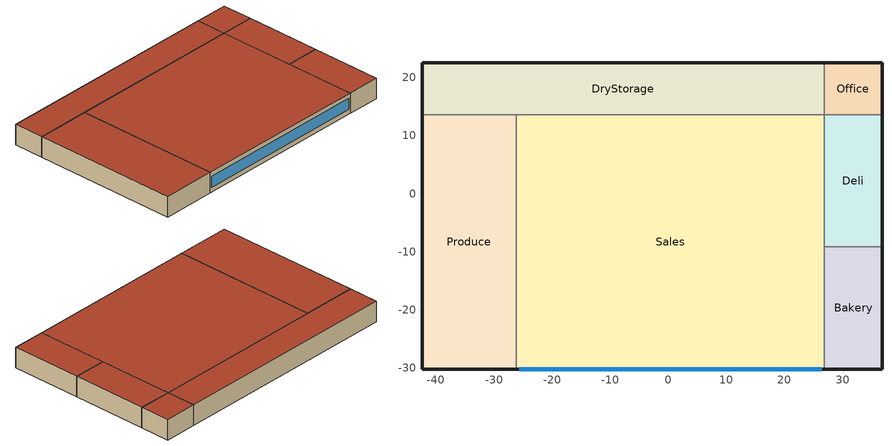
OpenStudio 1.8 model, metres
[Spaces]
Sales
 floor ground (ext-slab): 26.89,13.58 26.89,-30.24 -26.17,-30.24 -26.17,13.58 z0
 wall outside (Mass Non-res Ext Wall): -26.17,-30.24 26.89,-30.24 z0:6.1
 wall to Deli (int-walls): 26.89,-9.13 26.89,13.58 z0:6.1
 wall to Produce (int-walls): -26.17,13.58 -26.17,-30.24 z0:6.1
 wall to DryStorage (int-walls): 26.89,13.58 -26.17,13.58 z0:6.1
 wall to Bakery (int-walls): 26.89,-30.24 26.89,-9.13 z0:6.1
 window (Window Non-res Fixed): -25.69,-30.24 26.41,-30.24 z1.37:4.73
 roof outside (IEAD Non-res Roof): 26.89,-30.24 26.89,13.58 -26.17,13.58 -26.17,-30.24 z6.1
Deli
 floor ground (ext-slab): 36.79,13.58 36.79,-9.13 26.89,-9.13 26.89,13.58 z0
 wall outside (Mass Non-res Ext Wall): 36.79,-9.13 36.79,13.58 z0:6.1
 wall to Office (int-walls): 36.79,13.58 26.89,13.58 z0:6.1
 wall to Bakery (int-walls): 26.89,-9.13 36.79,-9.13 z0:6.1
 roof outside (IEAD Non-res Roof): 36.79,-9.13 36.79,13.58 26.89,13.58 26.89,-9.13 z6.1
DryStorage
 floor ground (ext-slab): 26.89,22.55 26.89,13.58 -42.4,13.58 -42.4,22.55 z0
 wall outside (Mass Non-res Ext Wall): 26.89,22.55 -42.4,22.55 -42.4,13.58 z0:6.1
 wall to Produce (int-walls): -42.4,13.58 -26.17,13.58 z0:6.1
 wall to Office (int-walls): 26.89,13.58 26.89,22.55 z0:6.1
 roof outside (IEAD Non-res Roof): 26.89,13.58 26.89,22.55 -42.4,22.55 -42.4,13.58 z6.1
Office
 floor ground (ext-slab): 36.79,22.55 36.79,13.58 26.89,13.58 26.89,22.55 z0
 wall outside (Mass Non-res Ext Wall): 36.79,13.58 36.79,22.55 26.89,22.55 z0:6.1
 roof outside (IEAD Non-res Roof): 36.79,13.58 36.79,22.55 26.89,22.55 26.89,13.58 z6.1
Bakery
 floor ground (ext-slab): 36.79,-9.13 36.79,-30.24 26.89,-30.24 26.89,-9.13 z0
 wall outside (Mass Non-res Ext Wall): 26.89,-30.24 36.79,-30.24 36.79,-9.13 z0:6.1
 roof outside (IEAD Non-res Roof): 36.79,-30.24 36.79,-9.13 26.89,-9.13 26.89,-30.24 z6.1
Produce
 floor ground (ext-slab): -26.17,13.58 -26.17,-30.24 -42.4,-30.24 -42.4,13.58 z0
 wall outside (Mass Non-res Ext Wall): -42.4,13.58 -42.4,-30.24 -26.17,-30.24 z0:6.1
 roof outside (IEAD Non-res Roof): -26.17,-30.24 -26.17,13.58 -42.4,13.58 -42.4,-30.24 z6.1
[Site]
USA IL-CHICAGO-OHARE: Latitude {deg}=41.77; Longitude {deg}=-87.75; Time Zone {hr}=-6; Elevation {m}=190; Terrain=City
[Building]
SuperMarket: North Axis {deg}=0
[SizingPeriod:DesignDay] Barometric Pressure {Pa}=99063; Rain Indicator=0; Snow Indicator=0; Day of Month=21; Daylight Saving Time Indicator=0; Humidity Indicating Type=Wetbulb; Solar Model Indicator=ASHRAEClearSky
Name | Maximum Dry-Bulb Temperature {C} | Daily Dry-Bulb Temperature Range {deltaC} | Humidity Indicating Conditions at Maximum Dry-Bulb {BasedOnField A3} | Wind Speed {m/s} | Wind Direction {deg} | Sky Clearness | Month | Day Type
CHICAGO Ann Clg .4% Condns WB=>MDB | 31.2 | 10.7 | 25.5 | 5.3 | 230 | 1 | 7 | SummerDesignDay
CHICAGO Ann Htg 99.6% Condns DB | -20.6 | 0 | -20.6 | 4.9 | 270 | 0 | 1 | WinterDesignDay
[Construction]
ext-slab: HW CONCRETE
int-walls: 1/2IN Gypsum, 1/2IN Gypsum
IEAD Non-res Roof: Roof Membrane, IEAD NonRes Roof Insulation, Metal Decking
InteriorFurnishings: Std Wood 6inch
Mass Non-res Ext Wall: 1IN Stucco, 8IN CONCRETE HW, Mass NonRes Wall Insulation, 1/2IN Gypsum
Window Non-res Fixed: NonRes Fixed Assembly Window
[Material] Thermal Absorptance=0.9
Name | Roughness | Thickness {m} | Conductivity {W/m-K} | Density {kg/m3} | Specific Heat {J/kg-K} | Solar Absorptance | Visible Absorptance
HW CONCRETE | Rough | 0.1016 | 1.311 | 2240 | 836.8 | 0.7 | 0.7
1/2IN Gypsum | Smooth | 0.0127 | 0.16 | 784.9 | 830 | 0.92 | 0.92
Roof Membrane | VeryRough | 0.0095 | 0.16 | 1121.29 | 1460 | 0.7 | 0.7
IEAD NonRes Roof Insulation | MediumRough | 0.127339 | 0.049 | 265 | 836.8 | 0.7 | 0.7
Metal Decking | MediumSmooth | 0.0015 | 45.006 | 7680 | 418.4 | 0.7 | 0.3
Std Wood 6inch | MediumSmooth | 0.15 | 0.12 | 540 | 1210 | 0.7 | 0.7
1IN Stucco | Smooth | 0.0253 | 0.6918 | 1858 | 837 | 0.92 | 0.92
8IN CONCRETE HW | Rough | 0.2032 | 1.311 | 2240 | 836.8 | 0.7 | 0.7
Mass NonRes Wall Insulation | MediumRough | 0.0495495 | 0.049 | 265 | 836.8 | 0.7 | 0.7
[WindowMaterial:SimpleGlazingSystem]
NonRes Fixed Assembly Window: U-Factor {W/m2-K}=3.23646; Solar Heat Gain Coefficient=0.39
[Lights:Definition] Design Level Calculation Method=Watts/Area
Name | Watts per Space Floor Area {W/m2} | Fraction Radiant | Fraction Visible | Return Air Fraction | Return Air Fraction Calculated from Plenum Temperature
DryStorage_Lights Definition | 8.61 | 0.7 | 0.2 | 0 | No
Produce_Lights Definition; Bakery_Lights Definition; Deli_Lights Definition; Sales_Lights Definition | 18.29 | 0.7 | 0.2 | 0 | No
Office_Lights Definition | 11.84 | 0.7 | 0.2 | 0 | No
NECB-Office - enclosed-sched-A-lights-def | 11.9
NECB-Storage area-sched-E-lights-def | 6.8
NECB-Retail - sales-sched-C-lights-def | 18.1
[Lights]
Name | Lights Definition | Space or SpaceType | Schedule | Fraction Replaceable | Multiplier
DryStorage_Lights | DryStorage_Lights Definition | DryStorage | BLDG_LIGHT_SCH | 1
Produce_Lights | Produce_Lights Definition | Produce | BLDG_LIGHT_SCH | 1
Bakery_Lights | Bakery_Lights Definition | Bakery | BLDG_LIGHT_SCH | 1
Deli_Lights | Deli_Lights Definition | Deli | BLDG_LIGHT_SCH | 1
Sales_Lights | Sales_Lights Definition | Sales | BLDG_LIGHT_SCH | 1
Office_Lights | Office_Lights Definition | Office | BLDG_LIGHT_SCH | 1
NECB-Office - enclosed-sched-A-lights | NECB-Office - enclosed-sched-A-lights-def | NECB-Office - enclosed |  |  | 1
NECB-Storage area-sched-E-lights | NECB-Storage area-sched-E-lights-def | NECB-Storage area |  |  | 1
NECB-Retail - sales-sched-C-lights | NECB-Retail - sales-sched-C-lights-def | NECB-Retail - sales |  |  | 1
[Space] Building Story=1; Part of Total Floor Area=Yes
Name | Space Type | Thermal Zone | Design Specification Outdoor Air Object
DryStorage | NECB-Storage area | Sys-3 Flr-1 Sch-E HPlcmt-north | SZ DSOA DryStorage
Sales | NECB-Retail - sales | Sys-3 Flr-1 Sch-C HPlcmt-south | SZ DSOA Sales
Office | NECB-Office - enclosed | Sys-3 Flr-1 Sch-A HPlcmt-north | SZ DSOA Office
Deli | NECB-Retail - sales | Sys-3 Flr-1 Sch-C HPlcmt-east | SZ DSOA Deli
Bakery | NECB-Retail - sales | Sys-3 Flr-1 Sch-C HPlcmt-east | SZ DSOA Bakery
Produce | NECB-Retail - sales | Sys-3 Flr-1 Sch-C HPlcmt-west | SZ DSOA Produce
[DesignSpecification:OutdoorAir]
Name | Outdoor Air Flow per Floor Area {m3/s-m2} | Outdoor Air Flow per Person {m3/s-person} | Outdoor Air Method | Outdoor Air Flow Rate {m3/s} | Outdoor Air Flow Air Changes per Hour {1/hr} | Outdoor Air Flow Rate Fraction Schedule
SZ DSOA Sales; SZ DSOA Bakery; SZ DSOA Deli; SZ DSOA Produce | 0.0015
SZ DSOA Office |  | 0.01
SZ DSOA DryStorage | 0.00075
NECB-Office - enclosed-sched-A-oa | 0 | 0.00864102 | Maximum | 0 | 0 | FRACTION_ALWAYS_ON
NECB-Storage area-sched-E-oa | 0 | 0.0355807 | Maximum | 0 | 0 | FRACTION_ALWAYS_ON
NECB-Retail - sales-sched-C-oa | 0 | 0.0354536 | Maximum | 0 | 0 | FRACTION_ALWAYS_ON
[GasEquipment:Definition] Design Level Calculation Method=EquipmentLevel; Fraction Latent=0; Fraction Radiant=0.5; Fraction Lost=0
Name | Design Level {W}
Deli_MiscGas_Equip Definition | 6053
Bakery_MiscGas_Equip Definition | 5622
[GasEquipment] Schedule=BLDG_EQUIP_SCH
Name | Gas Equipment Definition | Space or SpaceType
Deli_MiscGas_Equip | Deli_MiscGas_Equip Definition | Deli
Bakery_MiscGas_Equip | Bakery_MiscGas_Equip Definition | Bakery
[InternalMass:Definition] Construction=InteriorFurnishings; Design Level Calculation Method=SurfaceArea
Name | Surface Area {m2}
Bakery Internal Mass Definition | 418.0818
Office Internal Mass Definition | 177.6835
DryStorage Internal Mass Definition | 1243.78
Sales Internal Mass Definition | 4649.88
Produce Internal Mass Definition | 1422.73
Deli Internal Mass Definition | 449.4372
[InternalMass]
Name | Internal Mass Definition | Space or SpaceType
Bakery Internal Mass | Bakery Internal Mass Definition | Bakery
Office Internal Mass | Office Internal Mass Definition | Office
DryStorage Internal Mass | DryStorage Internal Mass Definition | DryStorage
Sales Internal Mass | Sales Internal Mass Definition | Sales
Produce Internal Mass | Produce Internal Mass Definition | Produce
Deli Internal Mass | Deli Internal Mass Definition | Deli
[People:Definition] Number of People Calculation Method=Area/Person; Fraction Radiant=0.3
Name | Space Floor Area per Person {m2/person} | Enable ASHRAE 55 Comfort Warnings | Mean Radiant Temperature Calculation Type
Office People Definition | 18.58 | No | ZoneAveraged
Produce People Definition; Deli People Definition; Sales People Definition; Bakery People Definition | 11.61 | No | ZoneAveraged
DryStorage People Definition | 27.87 | No | ZoneAveraged
NECB-Office - enclosed-sched-A-people-def | 20
NECB-Storage area-sched-E-people-def | 100
NECB-Retail - sales-sched-C-people-def | 30
[People]
Name | People Definition | Space or SpaceType | Number of People Schedule | Activity Level Schedule | Work Efficiency Schedule | Multiplier
Office People | Office People Definition | Office | BLDG_OCC_SCH | ACTIVITY_SCH | WORK_EFF_SCH
Produce People | Produce People Definition | Produce | BLDG_OCC_SCH | ACTIVITY_SCH | WORK_EFF_SCH
Deli People | Deli People Definition | Deli | BLDG_OCC_SCH | ACTIVITY_SCH | WORK_EFF_SCH
Sales People | Sales People Definition | Sales | BLDG_OCC_SCH | ACTIVITY_SCH | WORK_EFF_SCH
Bakery People | Bakery People Definition | Bakery | BLDG_OCC_SCH | ACTIVITY_SCH | WORK_EFF_SCH
DryStorage People | DryStorage People Definition | DryStorage | BLDG_OCC_SCH | ACTIVITY_SCH | WORK_EFF_SCH
NECB-Office - enclosed-sched-A-people | NECB-Office - enclosed-sched-A-people-def | NECB-Office - enclosed |  | activity 120W |  | 1
NECB-Storage area-sched-E-people | NECB-Storage area-sched-E-people-def | NECB-Storage area |  | activity 120W |  | 1
NECB-Retail - sales-sched-C-people | NECB-Retail - sales-sched-C-people-def | NECB-Retail - sales |  | activity 120W |  | 1
[ElectricEquipment:Definition]
Name | Design Level Calculation Method | Design Level {W} | Fraction Latent | Fraction Radiant | Fraction Lost | Watts per Space Floor Area {W/m2}
Bakery_MiscPlug_Equip Definition | EquipmentLevel | 11244 | 0 | 0.5 | 0
Produce_MiscPlug_Equip Definition; Sales_MiscPlug_Equip Definition | Watts/Area |  | 0 | 0.5 | 0 | 5.38
Office_MiscPlug_Equip Definition; DryStorage_MiscPlug_Equip Definition | Watts/Area |  | 0 | 0.5 | 0 | 8.07
Deli_MiscPlug_Equip Definition | EquipmentLevel | 12105 | 0 | 0.5 | 0
Deli_Exhaust_Fan Definition | EquipmentLevel | 524 | 0 | 0 | 1
NECB-Office - enclosed-sched-A-elec-def | Watts/Area |  |  |  |  | 7.5
NECB-Storage area-sched-E-elec-def | Watts/Area |  |  |  |  | 1
NECB-Retail - sales-sched-C-elec-def | Watts/Area |  |  |  |  | 2.5
[ElectricEquipment]
Name | Electric Equipment Definition | Space or SpaceType | Schedule | Multiplier
Bakery_MiscPlug_Equip | Bakery_MiscPlug_Equip Definition | Bakery | BLDG_EQUIP_SCH
Produce_MiscPlug_Equip | Produce_MiscPlug_Equip Definition | Produce | BLDG_EQUIP_SCH
Office_MiscPlug_Equip | Office_MiscPlug_Equip Definition | Office | BLDG_EQUIP_SCH
Sales_MiscPlug_Equip | Sales_MiscPlug_Equip Definition | Sales | BLDG_EQUIP_SCH
Deli_MiscPlug_Equip | Deli_MiscPlug_Equip Definition | Deli | BLDG_EQUIP_SCH
DryStorage_MiscPlug_Equip | DryStorage_MiscPlug_Equip Definition | DryStorage | BLDG_EQUIP_SCH
Deli_Exhaust_Fan | Deli_Exhaust_Fan Definition | Deli | Deli_Exhaust_SCH
NECB-Office - enclosed-sched-A-elec | NECB-Office - enclosed-sched-A-elec-def | NECB-Office - enclosed |  | 1
NECB-Storage area-sched-E-elec | NECB-Storage area-sched-E-elec-def | NECB-Storage area |  | 1
NECB-Retail - sales-sched-C-elec | NECB-Retail - sales-sched-C-elec-def | NECB-Retail - sales |  | 1
[SpaceInfiltration:DesignFlowRate] Design Flow Rate Calculation Method=Flow/ExteriorArea; Constant Term Coefficient=1; Temperature Term Coefficient=0; Velocity Term Coefficient=0; Velocity Squared Term Coefficient=0
Name | Space or SpaceType | Schedule | Flow per Exterior Surface Area {m3/s-m2}
DryStorage_Infiltration | DryStorage | INFIL_HALF_ON_SCH | 0.000302
Bakery_Infiltration | Bakery | INFIL_HALF_ON_SCH | 0.000302
Sales_Infiltration | Sales | INFIL_HALF_ON_SCH | 0.000302
Deli_Infiltration | Deli | INFIL_HALF_ON_SCH | 0.000302
Office_Infiltration | Office | INFIL_HALF_ON_SCH | 0.000302
Produce_Infiltration | Produce | INFIL_HALF_ON_SCH | 0.000302
NECB-Office - enclosed-sched-A-inf | NECB-Office - enclosed | FRACTION_ALWAYS_ON | 0.00025
NECB-Storage area-sched-E-inf | NECB-Storage area | FRACTION_ALWAYS_ON | 0.00025
NECB-Retail - sales-sched-C-inf | NECB-Retail - sales | FRACTION_ALWAYS_ON | 0.00025
[BuildingStory]
1
[DefaultScheduleSet] Infiltration Schedule=FRACTION_ALWAYS_ON
Name | Hours of Operation Schedule | Number of People Schedule | Lighting Schedule | Electric Equipment Schedule | Hot Water Equipment Schedule | Other Equipment Schedule
NECB-A | NECB-A-Fan | NECB-A-Occ | NECB-A-Ltg | NECB-A-Equ | NECB-A-HW | NECB-A-Proc
NECB-C | NECB-C-Fan | NECB-C-Occ | NECB-C-Ltg | NECB-C-Equ | NECB-C-HW | NECB-C-Proc
NECB-E | NECB-E-Fan | NECB-E-Occ | NECB-E-Ltg | NECB-E-Equ | NECB-E-HW | NECB-E-Proc
[ThermostatSetpoint:DualSetpoint]
Name | Heating Setpoint Temperature Schedule | Cooling Setpoint Temperature Schedule
NECB-A | NECB-A-Htg | NECB-A-Clg
NECB-C | NECB-C-Htg | NECB-C-Clg
NECB-E | NECB-E-Htg | NECB-E-Clg
[SpaceType]
Name | Default Schedule Set | Design Specification Outdoor Air Object
NECB-Office - enclosed | NECB-A | NECB-Office - enclosed-sched-A-oa
NECB-Storage area | NECB-E | NECB-Storage area-sched-E-oa
NECB-Retail - sales | NECB-C | NECB-Retail - sales-sched-C-oa
[HotWaterEquipment:Definition] Design Level Calculation Method=Watts/Area
Name | Watts per Space Floor Area {W/m2}
NECB-Office - enclosed-sched-A-dhw-def | 90
NECB-Storage area-sched-E-dhw-def | 300
NECB-Retail - sales-sched-C-dhw-def | 40
[HotWaterEquipment] Multiplier=1
Name | Hot Water Equipment Definition | Space or SpaceType
NECB-Office - enclosed-sched-A-dhw | NECB-Office - enclosed-sched-A-dhw-def | NECB-Office - enclosed
NECB-Storage area-sched-E-dhw | NECB-Storage area-sched-E-dhw-def | NECB-Storage area
NECB-Retail - sales-sched-C-dhw | NECB-Retail - sales-sched-C-dhw-def | NECB-Retail - sales
[ThermalZone] Use Ideal Air Loads=Yes
Name | Thermostat
Sys-3 Flr-1 Sch-C HPlcmt-east; Sys-3 Flr-1 Sch-C HPlcmt-west; Sys-3 Flr-1 Sch-C HPlcmt-south | NECB-C
Sys-3 Flr-1 Sch-E HPlcmt-north | NECB-E
Sys-3 Flr-1 Sch-A HPlcmt-north | NECB-A
[Sizing:Zone] Zone Cooling Design Supply Air Temperature {C}=14; Zone Heating Design Supply Air Temperature {C}=40; Zone Cooling Design Supply Air Humidity Ratio {kg-H2O/kg-air}=0.0085; Zone Heating Design Supply Air Humidity Ratio {kg-H2O/kg-air}=0.008; Cooling Design Air Flow Method=DesignDay; Heating Design Air Flow Method=DesignDay
Sys-3 Flr-1 Sch-C HPlcmt-east; Sys-3 Flr-1 Sch-C HPlcmt-west; Sys-3 Flr-1 Sch-C HPlcmt-south; Sys-3 Flr-1 Sch-E HPlcmt-north; Sys-3 Flr-1 Sch-A HPlcmt-north
[Schedule:Compact]
BLDG_LIGHT_SCH: Through: 12/31, For: Weekdays, Until: 06:00, 0.05, Until: 08:00, 0.2, Until: 09:00, 0.5, Until: 18:00, 0.9, Until: 20:00, 0.6, Until: 21:00, 0.5, Until: 22:00, 0.2, Until: 24:00, 0.05, For: Saturday, Until: 06:00, 0.05, Until: 08:00, 0.1, Until: 09:00, 0.3, Until: 10:00, 0.6, Until: 18:00, 0.9, Until: 19:00, 0.5, Until: 21:00, 0.3, Until: 22:00, 0.1, Until: 24:00, 0.05, For: SummerDesignDay, Until: 24:00, 1, For: WinterDesignDay, Until: 24:00, 0, For: Sunday Holidays AllOtherDays, Until: 06:00, 0.05, Until: 10:00, 0.1, Until: 12:00, 0.4, Until: 17:00, 0.6, Until: 18:00, 0.4, Until: 22:00, 0.2, Until: 24:00, 0.05
INFIL_HALF_ON_SCH: Through: 12/31, For: Weekdays SummerDesignDay, Until: 06:00, 1, Until: 22:00, 0.5, Until: 24:00, 1, For: Saturday, Until: 06:00, 1, Until: 22:00, 0.5, Until: 24:00, 1, For: WinterDesignDay, Until: 24:00, 1, For: Sunday Holidays AllOtherDays, Until: 08:00, 1, Until: 17:00, 0.5, Until: 24:00, 1
BLDG_EQUIP_SCH: Through: 12/31, For: Weekdays, Until: 06:00, 0.2, Until: 08:00, 0.4, Until: 09:00, 0.7, Until: 18:00, 0.9, Until: 20:00, 0.8, Until: 21:00, 0.7, Until: 22:00, 0.4, Until: 24:00, 0.2, For: Saturday, Until: 06:00, 0.15, Until: 08:00, 0.3, Until: 09:00, 0.5, Until: 10:00, 0.8, Until: 18:00, 0.9, Until: 19:00, 0.7, Until: 21:00, 0.5, Until: 22:00, 0.3, Until: 24:00, 0.15, For: SummerDesignDay, Until: 24:00, 1, For: WinterDesignDay, Until: 24:00, 0, For: Sunday Holidays AllOtherDays, Until: 06:00, 0.15, Until: 10:00, 0.3, Until: 12:00, 0.6, Until: 17:00, 0.8, Until: 18:00, 0.6, Until: 22:00, 0.4, Until: 24:00, 0.15
BLDG_OCC_SCH: Through: 12/31, For: Weekdays, Until: 06:00, 0, Until: 08:00, 0.1, Until: 09:00, 0.2, Until: 11:00, 0.5, Until: 15:00, 0.7, Until: 16:00, 0.8, Until: 17:00, 0.7, Until: 19:00, 0.5, Until: 22:00, 0.3, Until: 24:00, 0, For: SummerDesignDay, Until: 24:00, 1, For: Saturday, Until: 06:00, 0, Until: 08:00, 0.1, Until: 09:00, 0.2, Until: 10:00, 0.5, Until: 11:00, 0.6, Until: 17:00, 0.8, Until: 18:00, 0.6, Until: 21:00, 0.2, Until: 22:00, 0.1, Until: 24:00, 0, For: WinterDesignDay, Until: 24:00, 0, For: Sunday Holidays AllOtherDays, Until: 06:00, 0, Until: 10:00, 0.1, Until: 12:00, 0.2, Until: 17:00, 0.4, Until: 18:00, 0.2, Until: 22:00, 0.1, Until: 24:00, 0
ACTIVITY_SCH: Through: 12/31, For: AllDays, Until: 24:00, 120
WORK_EFF_SCH: Through: 12/31, For: AllDays, Until: 24:00, 0
Deli_Exhaust_SCH: Through: 12/31, For: WinterDesignDay SummerDesignDay, Until: 24:00, 1, For: AllOtherDays, Until: 06:00, 0, Until: 22:00, 1, Until: 24:00, 0
[Schedule:Ruleset]
Name | Default Day Schedule
FRACTION_ALWAYS_ON | Schedule Day 1
NECB-A-Occ | Schedule Day 2
NECB-A-Ltg | Schedule Day 3
NECB-A-Equ | Schedule Day 4
NECB-A-Fan | Schedule Day 5
NECB-A-Proc | Schedule Day 6
NECB-A-Clg | Schedule Day 7
NECB-A-Htg | Schedule Day 8
NECB-A-HW | Schedule Day 9
NECB-C-Occ | Schedule Day 18
NECB-C-Ltg | Schedule Day 19
NECB-C-Equ | Schedule Day 20
NECB-C-Fan | Schedule Day 21
NECB-C-Proc | Schedule Day 22
NECB-C-Clg | Schedule Day 23
NECB-C-Htg | Schedule Day 24
NECB-C-HW | Schedule Day 25
NECB-E-Occ | Schedule Day 34
NECB-E-Ltg | Schedule Day 35
NECB-E-Equ | Schedule Day 36
NECB-E-Fan | Schedule Day 37
NECB-E-Proc | Schedule Day 38
NECB-E-Clg | Schedule Day 39
NECB-E-Htg | Schedule Day 40
NECB-E-HW | Schedule Day 41
activity 120W | Schedule Day 74
[Schedule:Day]
Schedule Day 1; wkdFRACTION_ALWAYS_ON 1; satFRACTION_ALWAYS_ON 1; sunFRACTION_ALWAYS_ON 1: 1, 0, 1, 2, 0, 1, 3, 0, 1, 4, 0, 1, 5, 0, 1, 6, 0, 1, 7, 0, 1, 8, 0, 1, 9, 0, 1, 10, 0, 1, 11, 0, 1, 12, 0, 1, 13, 0, 1, 14, 0, 1, 15, 0, 1, 16, 0, 1, 17, 0, 1, 18, 0, 1, 19, 0, 1, 20, 0, 1, 21, 0, 1, 22, 0, 1, 23, 0, 1, 24, 0, 1
Schedule Day 2; wkdNECB-A-Occ 1: 1, 0, 0, 2, 0, 0, 3, 0, 0, 4, 0, 0, 5, 0, 0, 6, 0, 0, 7, 0, 0, 8, 0, 0.1, 9, 0, 0.7, 10, 0, 0.9, 11, 0, 0.9, 12, 0, 0.9, 13, 0, 0.5, 14, 0, 0.5, 15, 0, 0.9, 16, 0, 0.9, 17, 0, 0.9, 18, 0, 0.7, 19, 0, 0.3, 20, 0, 0.1, 21, 0, 0.1, 22, 0, 0.1, 23, 0, 0.1, 24, 0, 0
satNECB-A-Occ 1; sunNECB-A-Occ 1; satNECB-A-Fan 1; sunNECB-A-Fan 1; sunNECB-E-Occ 1; sunNECB-E-Fan 1: 1, 0, 0, 2, 0, 0, 3, 0, 0, 4, 0, 0, 5, 0, 0, 6, 0, 0, 7, 0, 0, 8, 0, 0, 9, 0, 0, 10, 0, 0, 11, 0, 0, 12, 0, 0, 13, 0, 0, 14, 0, 0, 15, 0, 0, 16, 0, 0, 17, 0, 0, 18, 0, 0, 19, 0, 0, 20, 0, 0, 21, 0, 0, 22, 0, 0, 23, 0, 0, 24, 0, 0
Schedule Day 3; wkdNECB-A-Ltg 1: 1, 0, 0.05, 2, 0, 0.05, 3, 0, 0.05, 4, 0, 0.05, 5, 0, 0.05, 6, 0, 0.05, 7, 0, 0.05, 8, 0, 0.3, 9, 0, 0.8, 10, 0, 0.9, 11, 0, 0.9, 12, 0, 0.9, 13, 0, 0.9, 14, 0, 0.9, 15, 0, 0.9, 16, 0, 0.9, 17, 0, 0.9, 18, 0, 0.8, 19, 0, 0.5, 20, 0, 0.3, 21, 0, 0.3, 22, 0, 0.1, 23, 0, 0.1, 24, 0, 0.05
satNECB-A-Ltg 1; sunNECB-A-Ltg 1; satNECB-A-HW 1; sunNECB-A-HW 1; sunNECB-E-Ltg 1; sunNECB-E-Equ 1; sunNECB-E-Proc 1; sunNECB-E-HW 1: 1, 0, 0.05, 2, 0, 0.05, 3, 0, 0.05, 4, 0, 0.05, 5, 0, 0.05, 6, 0, 0.05, 7, 0, 0.05, 8, 0, 0.05, 9, 0, 0.05, 10, 0, 0.05, 11, 0, 0.05, 12, 0, 0.05, 13, 0, 0.05, 14, 0, 0.05, 15, 0, 0.05, 16, 0, 0.05, 17, 0, 0.05, 18, 0, 0.05, 19, 0, 0.05, 20, 0, 0.05, 21, 0, 0.05, 22, 0, 0.05, 23, 0, 0.05, 24, 0, 0.05
Schedule Day 4; wkdNECB-A-Equ 1; Schedule Day 6; wkdNECB-A-Proc 1: 1, 0, 0.2, 2, 0, 0.2, 3, 0, 0.2, 4, 0, 0.2, 5, 0, 0.2, 6, 0, 0.2, 7, 0, 0.2, 8, 0, 0.3, 9, 0, 0.8, 10, 0, 0.9, 11, 0, 0.9, 12, 0, 0.9, 13, 0, 0.9, 14, 0, 0.9, 15, 0, 0.9, 16, 0, 0.9, 17, 0, 0.9, 18, 0, 0.9, 19, 0, 0.5, 20, 0, 0.3, 21, 0, 0.3, 22, 0, 0.2, 23, 0, 0.2, 24, 0, 0.2
satNECB-A-Equ 1; sunNECB-A-Equ 1; satNECB-A-Proc 1; sunNECB-A-Proc 1: 1, 0, 0.2, 2, 0, 0.2, 3, 0, 0.2, 4, 0, 0.2, 5, 0, 0.2, 6, 0, 0.2, 7, 0, 0.2, 8, 0, 0.2, 9, 0, 0.2, 10, 0, 0.2, 11, 0, 0.2, 12, 0, 0.2, 13, 0, 0.2, 14, 0, 0.2, 15, 0, 0.2, 16, 0, 0.2, 17, 0, 0.2, 18, 0, 0.2, 19, 0, 0.2, 20, 0, 0.2, 21, 0, 0.2, 22, 0, 0.2, 23, 0, 0.2, 24, 0, 0.2
Schedule Day 5; wkdNECB-A-Fan 1: 1, 0, 0, 2, 0, 0, 3, 0, 0, 4, 0, 0, 5, 0, 0, 6, 0, 0, 7, 0, 1, 8, 0, 1, 9, 0, 1, 10, 0, 1, 11, 0, 1, 12, 0, 1, 13, 0, 1, 14, 0, 1, 15, 0, 1, 16, 0, 1, 17, 0, 1, 18, 0, 1, 19, 0, 1, 20, 0, 1, 21, 0, 1, 22, 0, 0, 23, 0, 0, 24, 0, 0
Schedule Day 7; wkdNECB-A-Clg 1: 1, 0, 35, 2, 0, 35, 3, 0, 35, 4, 0, 35, 5, 0, 35, 6, 0, 35, 7, 0, 24, 8, 0, 24, 9, 0, 24, 10, 0, 24, 11, 0, 24, 12, 0, 24, 13, 0, 24, 14, 0, 24, 15, 0, 24, 16, 0, 24, 17, 0, 24, 18, 0, 24, 19, 0, 24, 20, 0, 24, 21, 0, 24, 22, 0, 35, 23, 0, 35, 24, 0, 35
satNECB-A-Clg 1; sunNECB-A-Clg 1; sunNECB-E-Clg 1: 1, 0, 35, 2, 0, 35, 3, 0, 35, 4, 0, 35, 5, 0, 35, 6, 0, 35, 7, 0, 35, 8, 0, 35, 9, 0, 35, 10, 0, 35, 11, 0, 35, 12, 0, 35, 13, 0, 35, 14, 0, 35, 15, 0, 35, 16, 0, 35, 17, 0, 35, 18, 0, 35, 19, 0, 35, 20, 0, 35, 21, 0, 35, 22, 0, 35, 23, 0, 35, 24, 0, 35
Schedule Day 8; wkdNECB-A-Htg 1: 1, 0, 18, 2, 0, 18, 3, 0, 18, 4, 0, 18, 5, 0, 18, 6, 0, 18, 7, 0, 20, 8, 0, 22, 9, 0, 22, 10, 0, 22, 11, 0, 22, 12, 0, 22, 13, 0, 22, 14, 0, 22, 15, 0, 22, 16, 0, 22, 17, 0, 22, 18, 0, 22, 19, 0, 22, 20, 0, 22, 21, 0, 22, 22, 0, 18, 23, 0, 18, 24, 0, 18
satNECB-A-Htg 1; sunNECB-A-Htg 1; sunNECB-E-Htg 1: 1, 0, 18, 2, 0, 18, 3, 0, 18, 4, 0, 18, 5, 0, 18, 6, 0, 18, 7, 0, 18, 8, 0, 18, 9, 0, 18, 10, 0, 18, 11, 0, 18, 12, 0, 18, 13, 0, 18, 14, 0, 18, 15, 0, 18, 16, 0, 18, 17, 0, 18, 18, 0, 18, 19, 0, 18, 20, 0, 18, 21, 0, 18, 22, 0, 18, 23, 0, 18, 24, 0, 18
Schedule Day 9; wkdNECB-A-HW 1: 1, 0, 0.05, 2, 0, 0.05, 3, 0, 0.05, 4, 0, 0.05, 5, 0, 0.05, 6, 0, 0.05, 7, 0, 0.05, 8, 0, 0.1, 9, 0, 0.5, 10, 0, 0.5, 11, 0, 0.9, 12, 0, 0.9, 13, 0, 0.9, 14, 0, 0.9, 15, 0, 0.9, 16, 0, 0.9, 17, 0, 0.7, 18, 0, 0.5, 19, 0, 0.3, 20, 0, 0.2, 21, 0, 0.2, 22, 0, 0.2, 23, 0, 0.05, 24, 0, 0.05
Schedule Day 18; wkdNECB-C-Occ 1: 1, 0, 0, 2, 0, 0, 3, 0, 0, 4, 0, 0, 5, 0, 0, 6, 0, 0, 7, 0, 0, 8, 0, 0, 9, 0, 0.1, 10, 0, 0.2, 11, 0, 0.5, 12, 0, 0.5, 13, 0, 0.7, 14, 0, 0.7, 15, 0, 0.7, 16, 0, 0.7, 17, 0, 0.8, 18, 0, 0.7, 19, 0, 0.5, 20, 0, 0.3, 21, 0, 0.3, 22, 0, 0, 23, 0, 0, 24, 0, 0
satNECB-C-Occ 1: 1, 0, 0, 2, 0, 0, 3, 0, 0, 4, 0, 0, 5, 0, 0, 6, 0, 0, 7, 0, 0, 8, 0, 0, 9, 0, 0.1, 10, 0, 0.2, 11, 0, 0.5, 12, 0, 0.6, 13, 0, 0.8, 14, 0, 0.9, 15, 0, 0.9, 16, 0, 0.9, 17, 0, 0.8, 18, 0, 0.7, 19, 0, 0.5, 20, 0, 0.2, 21, 0, 0.2, 22, 0, 0, 23, 0, 0, 24, 0, 0
sunNECB-C-Occ 1: 1, 0, 0, 2, 0, 0, 3, 0, 0, 4, 0, 0, 5, 0, 0, 6, 0, 0, 7, 0, 0, 8, 0, 0, 9, 0, 0, 10, 0, 0, 11, 0, 0.1, 12, 0, 0.2, 13, 0, 0.2, 14, 0, 0.4, 15, 0, 0.4, 16, 0, 0.4, 17, 0, 0.4, 18, 0, 0.4, 19, 0, 0.2, 20, 0, 0, 21, 0, 0, 22, 0, 0, 23, 0, 0, 24, 0, 0
Schedule Day 19; wkdNECB-C-Ltg 1; satNECB-C-Ltg 1; Schedule Day 20; wkdNECB-C-Equ 1; satNECB-C-Equ 1; Schedule Day 22; wkdNECB-C-Proc 1; satNECB-C-Proc 1: 1, 0, 0.05, 2, 0, 0.05, 3, 0, 0.05, 4, 0, 0.05, 5, 0, 0.05, 6, 0, 0.05, 7, 0, 0.05, 8, 0, 0.05, 9, 0, 0.5, 10, 0, 0.9, 11, 0, 0.9, 12, 0, 0.9, 13, 0, 0.9, 14, 0, 0.9, 15, 0, 0.9, 16, 0, 0.9, 17, 0, 0.9, 18, 0, 0.9, 19, 0, 0.9, 20, 0, 0.6, 21, 0, 0.5, 22, 0, 0.05, 23, 0, 0.05, 24, 0, 0.05
sunNECB-C-Ltg 1; sunNECB-C-Equ 1; sunNECB-C-Proc 1: 1, 0, 0.05, 2, 0, 0.05, 3, 0, 0.05, 4, 0, 0.05, 5, 0, 0.05, 6, 0, 0.05, 7, 0, 0.05, 8, 0, 0.05, 9, 0, 0.05, 10, 0, 0.05, 11, 0, 0.5, 12, 0, 0.9, 13, 0, 0.9, 14, 0, 0.9, 15, 0, 0.9, 16, 0, 0.9, 17, 0, 0.9, 18, 0, 0.9, 19, 0, 0.6, 20, 0, 0.05, 21, 0, 0.05, 22, 0, 0.05, 23, 0, 0.05, 24, 0, 0.05
Schedule Day 21; wkdNECB-C-Fan 1; satNECB-C-Fan 1: 1, 0, 0, 2, 0, 0, 3, 0, 0, 4, 0, 0, 5, 0, 0, 6, 0, 0, 7, 0, 0, 8, 0, 1, 9, 0, 1, 10, 0, 1, 11, 0, 1, 12, 0, 1, 13, 0, 1, 14, 0, 1, 15, 0, 1, 16, 0, 1, 17, 0, 1, 18, 0, 1, 19, 0, 1, 20, 0, 1, 21, 0, 1, 22, 0, 0, 23, 0, 0, 24, 0, 0
sunNECB-C-Fan 1: 1, 0, 0, 2, 0, 0, 3, 0, 0, 4, 0, 0, 5, 0, 0, 6, 0, 0, 7, 0, 0, 8, 0, 0, 9, 0, 0, 10, 0, 1, 11, 0, 1, 12, 0, 1, 13, 0, 1, 14, 0, 1, 15, 0, 1, 16, 0, 1, 17, 0, 1, 18, 0, 1, 19, 0, 1, 20, 0, 0, 21, 0, 0, 22, 0, 0, 23, 0, 0, 24, 0, 0
Schedule Day 23; wkdNECB-C-Clg 1; satNECB-C-Clg 1: 1, 0, 35, 2, 0, 35, 3, 0, 35, 4, 0, 35, 5, 0, 35, 6, 0, 35, 7, 0, 35, 8, 0, 24, 9, 0, 24, 10, 0, 24, 11, 0, 24, 12, 0, 24, 13, 0, 24, 14, 0, 24, 15, 0, 24, 16, 0, 24, 17, 0, 24, 18, 0, 24, 19, 0, 24, 20, 0, 24, 21, 0, 24, 22, 0, 35, 23, 0, 35, 24, 0, 35
sunNECB-C-Clg 1: 1, 0, 35, 2, 0, 35, 3, 0, 35, 4, 0, 35, 5, 0, 35, 6, 0, 35, 7, 0, 35, 8, 0, 35, 9, 0, 35, 10, 0, 24, 11, 0, 24, 12, 0, 24, 13, 0, 24, 14, 0, 24, 15, 0, 24, 16, 0, 24, 17, 0, 24, 18, 0, 24, 19, 0, 24, 20, 0, 35, 21, 0, 35, 22, 0, 35, 23, 0, 35, 24, 0, 35
Schedule Day 24; wkdNECB-C-Htg 1; satNECB-C-Htg 1: 1, 0, 18, 2, 0, 18, 3, 0, 18, 4, 0, 18, 5, 0, 18, 6, 0, 18, 7, 0, 18, 8, 0, 20, 9, 0, 22, 10, 0, 22, 11, 0, 22, 12, 0, 22, 13, 0, 22, 14, 0, 22, 15, 0, 22, 16, 0, 22, 17, 0, 22, 18, 0, 22, 19, 0, 22, 20, 0, 22, 21, 0, 22, 22, 0, 18, 23, 0, 18, 24, 0, 18
sunNECB-C-Htg 1: 1, 0, 18, 2, 0, 18, 3, 0, 18, 4, 0, 18, 5, 0, 18, 6, 0, 18, 7, 0, 18, 8, 0, 18, 9, 0, 18, 10, 0, 20, 11, 0, 22, 12, 0, 22, 13, 0, 22, 14, 0, 22, 15, 0, 22, 16, 0, 22, 17, 0, 22, 18, 0, 22, 19, 0, 22, 20, 0, 18, 21, 0, 18, 22, 0, 18, 23, 0, 18, 24, 0, 18
Schedule Day 25; wkdNECB-C-HW 1: 1, 0, 0.05, 2, 0, 0.05, 3, 0, 0.05, 4, 0, 0.05, 5, 0, 0.05, 6, 0, 0.05, 7, 0, 0.05, 8, 0, 0.05, 9, 0, 0.1, 10, 0, 0.2, 11, 0, 0.3, 12, 0, 0.4, 13, 0, 0.8, 14, 0, 0.8, 15, 0, 0.8, 16, 0, 0.8, 17, 0, 0.6, 18, 0, 0.4, 19, 0, 0.3, 20, 0, 0.2, 21, 0, 0.2, 22, 0, 0.05, 23, 0, 0.05, 24, 0, 0.05
satNECB-C-HW 1: 1, 0, 0.05, 2, 0, 0.05, 3, 0, 0.05, 4, 0, 0.05, 5, 0, 0.05, 6, 0, 0.05, 7, 0, 0.05, 8, 0, 0.05, 9, 0, 0.1, 10, 0, 0.2, 11, 0, 0.3, 12, 0, 0.5, 13, 0, 0.9, 14, 0, 0.9, 15, 0, 0.9, 16, 0, 0.9, 17, 0, 0.7, 18, 0, 0.5, 19, 0, 0.3, 20, 0, 0.2, 21, 0, 0.2, 22, 0, 0.05, 23, 0, 0.05, 24, 0, 0.05
sunNECB-C-HW 1: 1, 0, 0.05, 2, 0, 0.05, 3, 0, 0.05, 4, 0, 0.05, 5, 0, 0.05, 6, 0, 0.05, 7, 0, 0.05, 8, 0, 0.05, 9, 0, 0.05, 10, 0, 0.05, 11, 0, 0.1, 12, 0, 0.2, 13, 0, 0.4, 14, 0, 0.8, 15, 0, 0.8, 16, 0, 0.6, 17, 0, 0.4, 18, 0, 0.3, 19, 0, 0.2, 20, 0, 0.05, 21, 0, 0.05, 22, 0, 0.05, 23, 0, 0.05, 24, 0, 0.05
Schedule Day 34; wkdNECB-E-Occ 1: 1, 0, 0, 2, 0, 0, 3, 0, 0, 4, 0, 0, 5, 0, 0, 6, 0, 0, 7, 0, 0, 8, 0, 0, 9, 0, 0.2, 10, 0, 0.7, 11, 0, 0.9, 12, 0, 0.9, 13, 0, 0.9, 14, 0, 0.9, 15, 0, 0.5, 16, 0, 0.9, 17, 0, 0.8, 18, 0, 0.8, 19, 0, 0.2, 20, 0, 0, 21, 0, 0, 22, 0, 0, 23, 0, 0, 24, 0, 0
satNECB-E-Occ 1: 1, 0, 0, 2, 0, 0, 3, 0, 0, 4, 0, 0, 5, 0, 0, 6, 0, 0, 7, 0, 0, 8, 0, 0, 9, 0, 0, 10, 0, 0.2, 11, 0, 0.2, 12, 0, 0.2, 13, 0, 0.2, 14, 0, 0.1, 15, 0, 0.1, 16, 0, 0.1, 17, 0, 0.1, 18, 0, 0, 19, 0, 0, 20, 0, 0, 21, 0, 0, 22, 0, 0, 23, 0, 0, 24, 0, 0
Schedule Day 35; wkdNECB-E-Ltg 1; Schedule Day 36; wkdNECB-E-Equ 1; Schedule Day 38; wkdNECB-E-Proc 1: 1, 0, 0.05, 2, 0, 0.05, 3, 0, 0.05, 4, 0, 0.05, 5, 0, 0.05, 6, 0, 0.05, 7, 0, 0.05, 8, 0, 0.05, 9, 0, 0.4, 10, 0, 0.7, 11, 0, 0.9, 12, 0, 0.9, 13, 0, 0.9, 14, 0, 0.9, 15, 0, 0.9, 16, 0, 0.9, 17, 0, 0.9, 18, 0, 0.9, 19, 0, 0.4, 20, 0, 0.05, 21, 0, 0.05, 22, 0, 0.05, 23, 0, 0.05, 24, 0, 0.05
satNECB-E-Ltg 1; satNECB-E-Equ 1; satNECB-E-Proc 1: 1, 0, 0.05, 2, 0, 0.05, 3, 0, 0.05, 4, 0, 0.05, 5, 0, 0.05, 6, 0, 0.05, 7, 0, 0.05, 8, 0, 0.05, 9, 0, 0.05, 10, 0, 0.5, 11, 0, 0.9, 12, 0, 0.9, 13, 0, 0.9, 14, 0, 0.9, 15, 0, 0.9, 16, 0, 0.7, 17, 0, 0.5, 18, 0, 0.05, 19, 0, 0.05, 20, 0, 0.05, 21, 0, 0.05, 22, 0, 0.05, 23, 0, 0.05, 24, 0, 0.05
Schedule Day 37; wkdNECB-E-Fan 1: 1, 0, 0, 2, 0, 0, 3, 0, 0, 4, 0, 0, 5, 0, 0, 6, 0, 0, 7, 0, 0, 8, 0, 1, 9, 0, 1, 10, 0, 1, 11, 0, 1, 12, 0, 1, 13, 0, 1, 14, 0, 1, 15, 0, 1, 16, 0, 1, 17, 0, 1, 18, 0, 1, 19, 0, 1, 20, 0, 0, 21, 0, 0, 22, 0, 0, 23, 0, 0, 24, 0, 0
satNECB-E-Fan 1: 1, 0, 0, 2, 0, 0, 3, 0, 0, 4, 0, 0, 5, 0, 0, 6, 0, 0, 7, 0, 0, 8, 0, 0, 9, 0, 1, 10, 0, 1, 11, 0, 1, 12, 0, 1, 13, 0, 1, 14, 0, 1, 15, 0, 1, 16, 0, 1, 17, 0, 1, 18, 0, 0, 19, 0, 0, 20, 0, 0, 21, 0, 0, 22, 0, 0, 23, 0, 0, 24, 0, 0
Schedule Day 39; wkdNECB-E-Clg 1: 1, 0, 35, 2, 0, 35, 3, 0, 35, 4, 0, 35, 5, 0, 35, 6, 0, 35, 7, 0, 35, 8, 0, 24, 9, 0, 24, 10, 0, 24, 11, 0, 24, 12, 0, 24, 13, 0, 24, 14, 0, 24, 15, 0, 24, 16, 0, 24, 17, 0, 24, 18, 0, 24, 19, 0, 24, 20, 0, 35, 21, 0, 35, 22, 0, 35, 23, 0, 35, 24, 0, 35
satNECB-E-Clg 1: 1, 0, 35, 2, 0, 35, 3, 0, 35, 4, 0, 35, 5, 0, 35, 6, 0, 35, 7, 0, 35, 8, 0, 35, 9, 0, 24, 10, 0, 24, 11, 0, 24, 12, 0, 24, 13, 0, 24, 14, 0, 24, 15, 0, 24, 16, 0, 24, 17, 0, 24, 18, 0, 35, 19, 0, 35, 20, 0, 35, 21, 0, 35, 22, 0, 35, 23, 0, 35, 24, 0, 35
Schedule Day 40; wkdNECB-E-Htg 1: 1, 0, 18, 2, 0, 18, 3, 0, 18, 4, 0, 18, 5, 0, 18, 6, 0, 18, 7, 0, 18, 8, 0, 20, 9, 0, 22, 10, 0, 22, 11, 0, 22, 12, 0, 22, 13, 0, 22, 14, 0, 22, 15, 0, 22, 16, 0, 22, 17, 0, 22, 18, 0, 22, 19, 0, 22, 20, 0, 18, 21, 0, 18, 22, 0, 18, 23, 0, 18, 24, 0, 18
satNECB-E-Htg 1: 1, 0, 18, 2, 0, 18, 3, 0, 18, 4, 0, 18, 5, 0, 18, 6, 0, 18, 7, 0, 18, 8, 0, 18, 9, 0, 20, 10, 0, 22, 11, 0, 22, 12, 0, 22, 13, 0, 22, 14, 0, 22, 15, 0, 22, 16, 0, 22, 17, 0, 22, 18, 0, 18, 19, 0, 18, 20, 0, 18, 21, 0, 18, 22, 0, 18, 23, 0, 18, 24, 0, 18
Schedule Day 41; wkdNECB-E-HW 1: 1, 0, 0.05, 2, 0, 0.05, 3, 0, 0.05, 4, 0, 0.05, 5, 0, 0.05, 6, 0, 0.05, 7, 0, 0.05, 8, 0, 0.05, 9, 0, 0.1, 10, 0, 0.4, 11, 0, 0.5, 12, 0, 0.5, 13, 0, 0.7, 14, 0, 0.9, 15, 0, 0.8, 16, 0, 0.7, 17, 0, 0.8, 18, 0, 0.3, 19, 0, 0.05, 20, 0, 0.05, 21, 0, 0.05, 22, 0, 0.05, 23, 0, 0.05, 24, 0, 0.05
satNECB-E-HW 1: 1, 0, 0.05, 2, 0, 0.05, 3, 0, 0.05, 4, 0, 0.05, 5, 0, 0.05, 6, 0, 0.05, 7, 0, 0.05, 8, 0, 0.05, 9, 0, 0.05, 10, 0, 0.05, 11, 0, 0.2, 12, 0, 0.2, 13, 0, 0.4, 14, 0, 0.2, 15, 0, 0.2, 16, 0, 0.2, 17, 0, 0.05, 18, 0, 0.05, 19, 0, 0.05, 20, 0, 0.05, 21, 0, 0.05, 22, 0, 0.05, 23, 0, 0.05, 24, 0, 0.05
Schedule Day 74; wkdactivity 120W 1; satactivity 120W 1; sunactivity 120W 1: 1, 0, 120, 2, 0, 120, 3, 0, 120, 4, 0, 120, 5, 0, 120, 6, 0, 120, 7, 0, 120, 8, 0, 120, 9, 0, 120, 10, 0, 120, 11, 0, 120, 12, 0, 120, 13, 0, 120, 14, 0, 120, 15, 0, 120, 16, 0, 120, 17, 0, 120, 18, 0, 120, 19, 0, 120, 20, 0, 120, 21, 0, 120, 22, 0, 120, 23, 0, 120, 24, 0, 120
[Schedule:Rule] Date Specification Type=DateRange; Start Month=1; Start Day=1; End Month=12; End Day=31
Name | Schedule Ruleset | Rule Order | Day Schedule | Apply Sunday | Apply Monday | Apply Tuesday | Apply Wednesday | Apply Thursday | Apply Friday | Apply Saturday
wkdFRACTION_ALWAYS_ON rule | FRACTION_ALWAYS_ON | 2 | wkdFRACTION_ALWAYS_ON 1 | No | Yes | Yes | Yes | Yes | Yes | No
satFRACTION_ALWAYS_ONrule | FRACTION_ALWAYS_ON | 1 | satFRACTION_ALWAYS_ON 1 | No | No | No | No | No | No | Yes
sunFRACTION_ALWAYS_ONrule | FRACTION_ALWAYS_ON | 0 | sunFRACTION_ALWAYS_ON 1 | Yes | No | No | No | No | No | No
wkdNECB-A-Occ rule | NECB-A-Occ | 2 | wkdNECB-A-Occ 1 | No | Yes | Yes | Yes | Yes | Yes | No
satNECB-A-Occrule | NECB-A-Occ | 1 | satNECB-A-Occ 1 | No | No | No | No | No | No | Yes
sunNECB-A-Occrule | NECB-A-Occ | 0 | sunNECB-A-Occ 1 | Yes | No | No | No | No | No | No
wkdNECB-A-Ltg rule | NECB-A-Ltg | 2 | wkdNECB-A-Ltg 1 | No | Yes | Yes | Yes | Yes | Yes | No
satNECB-A-Ltgrule | NECB-A-Ltg | 1 | satNECB-A-Ltg 1 | No | No | No | No | No | No | Yes
sunNECB-A-Ltgrule | NECB-A-Ltg | 0 | sunNECB-A-Ltg 1 | Yes | No | No | No | No | No | No
wkdNECB-A-Equ rule | NECB-A-Equ | 2 | wkdNECB-A-Equ 1 | No | Yes | Yes | Yes | Yes | Yes | No
satNECB-A-Equrule | NECB-A-Equ | 1 | satNECB-A-Equ 1 | No | No | No | No | No | No | Yes
sunNECB-A-Equrule | NECB-A-Equ | 0 | sunNECB-A-Equ 1 | Yes | No | No | No | No | No | No
wkdNECB-A-Fan rule | NECB-A-Fan | 2 | wkdNECB-A-Fan 1 | No | Yes | Yes | Yes | Yes | Yes | No
satNECB-A-Fanrule | NECB-A-Fan | 1 | satNECB-A-Fan 1 | No | No | No | No | No | No | Yes
sunNECB-A-Fanrule | NECB-A-Fan | 0 | sunNECB-A-Fan 1 | Yes | No | No | No | No | No | No
wkdNECB-A-Proc rule | NECB-A-Proc | 2 | wkdNECB-A-Proc 1 | No | Yes | Yes | Yes | Yes | Yes | No
satNECB-A-Procrule | NECB-A-Proc | 1 | satNECB-A-Proc 1 | No | No | No | No | No | No | Yes
sunNECB-A-Procrule | NECB-A-Proc | 0 | sunNECB-A-Proc 1 | Yes | No | No | No | No | No | No
wkdNECB-A-Clg rule | NECB-A-Clg | 2 | wkdNECB-A-Clg 1 | No | Yes | Yes | Yes | Yes | Yes | No
satNECB-A-Clgrule | NECB-A-Clg | 1 | satNECB-A-Clg 1 | No | No | No | No | No | No | Yes
sunNECB-A-Clgrule | NECB-A-Clg | 0 | sunNECB-A-Clg 1 | Yes | No | No | No | No | No | No
wkdNECB-A-Htg rule | NECB-A-Htg | 2 | wkdNECB-A-Htg 1 | No | Yes | Yes | Yes | Yes | Yes | No
satNECB-A-Htgrule | NECB-A-Htg | 1 | satNECB-A-Htg 1 | No | No | No | No | No | No | Yes
sunNECB-A-Htgrule | NECB-A-Htg | 0 | sunNECB-A-Htg 1 | Yes | No | No | No | No | No | No
wkdNECB-A-HW rule | NECB-A-HW | 2 | wkdNECB-A-HW 1 | No | Yes | Yes | Yes | Yes | Yes | No
satNECB-A-HWrule | NECB-A-HW | 1 | satNECB-A-HW 1 | No | No | No | No | No | No | Yes
sunNECB-A-HWrule | NECB-A-HW | 0 | sunNECB-A-HW 1 | Yes | No | No | No | No | No | No
wkdNECB-C-Occ rule | NECB-C-Occ | 2 | wkdNECB-C-Occ 1 | No | Yes | Yes | Yes | Yes | Yes | No
satNECB-C-Occrule | NECB-C-Occ | 1 | satNECB-C-Occ 1 | No | No | No | No | No | No | Yes
sunNECB-C-Occrule | NECB-C-Occ | 0 | sunNECB-C-Occ 1 | Yes | No | No | No | No | No | No
wkdNECB-C-Ltg rule | NECB-C-Ltg | 2 | wkdNECB-C-Ltg 1 | No | Yes | Yes | Yes | Yes | Yes | No
satNECB-C-Ltgrule | NECB-C-Ltg | 1 | satNECB-C-Ltg 1 | No | No | No | No | No | No | Yes
sunNECB-C-Ltgrule | NECB-C-Ltg | 0 | sunNECB-C-Ltg 1 | Yes | No | No | No | No | No | No
wkdNECB-C-Equ rule | NECB-C-Equ | 2 | wkdNECB-C-Equ 1 | No | Yes | Yes | Yes | Yes | Yes | No
satNECB-C-Equrule | NECB-C-Equ | 1 | satNECB-C-Equ 1 | No | No | No | No | No | No | Yes
sunNECB-C-Equrule | NECB-C-Equ | 0 | sunNECB-C-Equ 1 | Yes | No | No | No | No | No | No
wkdNECB-C-Fan rule | NECB-C-Fan | 2 | wkdNECB-C-Fan 1 | No | Yes | Yes | Yes | Yes | Yes | No
satNECB-C-Fanrule | NECB-C-Fan | 1 | satNECB-C-Fan 1 | No | No | No | No | No | No | Yes
sunNECB-C-Fanrule | NECB-C-Fan | 0 | sunNECB-C-Fan 1 | Yes | No | No | No | No | No | No
wkdNECB-C-Proc rule | NECB-C-Proc | 2 | wkdNECB-C-Proc 1 | No | Yes | Yes | Yes | Yes | Yes | No
satNECB-C-Procrule | NECB-C-Proc | 1 | satNECB-C-Proc 1 | No | No | No | No | No | No | Yes
sunNECB-C-Procrule | NECB-C-Proc | 0 | sunNECB-C-Proc 1 | Yes | No | No | No | No | No | No
wkdNECB-C-Clg rule | NECB-C-Clg | 2 | wkdNECB-C-Clg 1 | No | Yes | Yes | Yes | Yes | Yes | No
satNECB-C-Clgrule | NECB-C-Clg | 1 | satNECB-C-Clg 1 | No | No | No | No | No | No | Yes
sunNECB-C-Clgrule | NECB-C-Clg | 0 | sunNECB-C-Clg 1 | Yes | No | No | No | No | No | No
wkdNECB-C-Htg rule | NECB-C-Htg | 2 | wkdNECB-C-Htg 1 | No | Yes | Yes | Yes | Yes | Yes | No
satNECB-C-Htgrule | NECB-C-Htg | 1 | satNECB-C-Htg 1 | No | No | No | No | No | No | Yes
sunNECB-C-Htgrule | NECB-C-Htg | 0 | sunNECB-C-Htg 1 | Yes | No | No | No | No | No | No
wkdNECB-C-HW rule | NECB-C-HW | 2 | wkdNECB-C-HW 1 | No | Yes | Yes | Yes | Yes | Yes | No
satNECB-C-HWrule | NECB-C-HW | 1 | satNECB-C-HW 1 | No | No | No | No | No | No | Yes
sunNECB-C-HWrule | NECB-C-HW | 0 | sunNECB-C-HW 1 | Yes | No | No | No | No | No | No
wkdNECB-E-Occ rule | NECB-E-Occ | 2 | wkdNECB-E-Occ 1 | No | Yes | Yes | Yes | Yes | Yes | No
satNECB-E-Occrule | NECB-E-Occ | 1 | satNECB-E-Occ 1 | No | No | No | No | No | No | Yes
sunNECB-E-Occrule | NECB-E-Occ | 0 | sunNECB-E-Occ 1 | Yes | No | No | No | No | No | No
wkdNECB-E-Ltg rule | NECB-E-Ltg | 2 | wkdNECB-E-Ltg 1 | No | Yes | Yes | Yes | Yes | Yes | No
satNECB-E-Ltgrule | NECB-E-Ltg | 1 | satNECB-E-Ltg 1 | No | No | No | No | No | No | Yes
sunNECB-E-Ltgrule | NECB-E-Ltg | 0 | sunNECB-E-Ltg 1 | Yes | No | No | No | No | No | No
wkdNECB-E-Equ rule | NECB-E-Equ | 2 | wkdNECB-E-Equ 1 | No | Yes | Yes | Yes | Yes | Yes | No
satNECB-E-Equrule | NECB-E-Equ | 1 | satNECB-E-Equ 1 | No | No | No | No | No | No | Yes
sunNECB-E-Equrule | NECB-E-Equ | 0 | sunNECB-E-Equ 1 | Yes | No | No | No | No | No | No
wkdNECB-E-Fan rule | NECB-E-Fan | 2 | wkdNECB-E-Fan 1 | No | Yes | Yes | Yes | Yes | Yes | No
satNECB-E-Fanrule | NECB-E-Fan | 1 | satNECB-E-Fan 1 | No | No | No | No | No | No | Yes
sunNECB-E-Fanrule | NECB-E-Fan | 0 | sunNECB-E-Fan 1 | Yes | No | No | No | No | No | No
wkdNECB-E-Proc rule | NECB-E-Proc | 2 | wkdNECB-E-Proc 1 | No | Yes | Yes | Yes | Yes | Yes | No
satNECB-E-Procrule | NECB-E-Proc | 1 | satNECB-E-Proc 1 | No | No | No | No | No | No | Yes
sunNECB-E-Procrule | NECB-E-Proc | 0 | sunNECB-E-Proc 1 | Yes | No | No | No | No | No | No
wkdNECB-E-Clg rule | NECB-E-Clg | 2 | wkdNECB-E-Clg 1 | No | Yes | Yes | Yes | Yes | Yes | No
satNECB-E-Clgrule | NECB-E-Clg | 1 | satNECB-E-Clg 1 | No | No | No | No | No | No | Yes
sunNECB-E-Clgrule | NECB-E-Clg | 0 | sunNECB-E-Clg 1 | Yes | No | No | No | No | No | No
wkdNECB-E-Htg rule | NECB-E-Htg | 2 | wkdNECB-E-Htg 1 | No | Yes | Yes | Yes | Yes | Yes | No
satNECB-E-Htgrule | NECB-E-Htg | 1 | satNECB-E-Htg 1 | No | No | No | No | No | No | Yes
sunNECB-E-Htgrule | NECB-E-Htg | 0 | sunNECB-E-Htg 1 | Yes | No | No | No | No | No | No
wkdNECB-E-HW rule | NECB-E-HW | 2 | wkdNECB-E-HW 1 | No | Yes | Yes | Yes | Yes | Yes | No
satNECB-E-HWrule | NECB-E-HW | 1 | satNECB-E-HW 1 | No | No | No | No | No | No | Yes
sunNECB-E-HWrule | NECB-E-HW | 0 | sunNECB-E-HW 1 | Yes | No | No | No | No | No | No
wkdactivity 120W rule | activity 120W | 2 | wkdactivity 120W 1 | No | Yes | Yes | Yes | Yes | Yes | No
satactivity 120Wrule | activity 120W | 1 | satactivity 120W 1 | No | No | No | No | No | No | Yes
sunactivity 120Wrule | activity 120W | 0 | sunactivity 120W 1 | Yes | No | No | No | No | No | No
